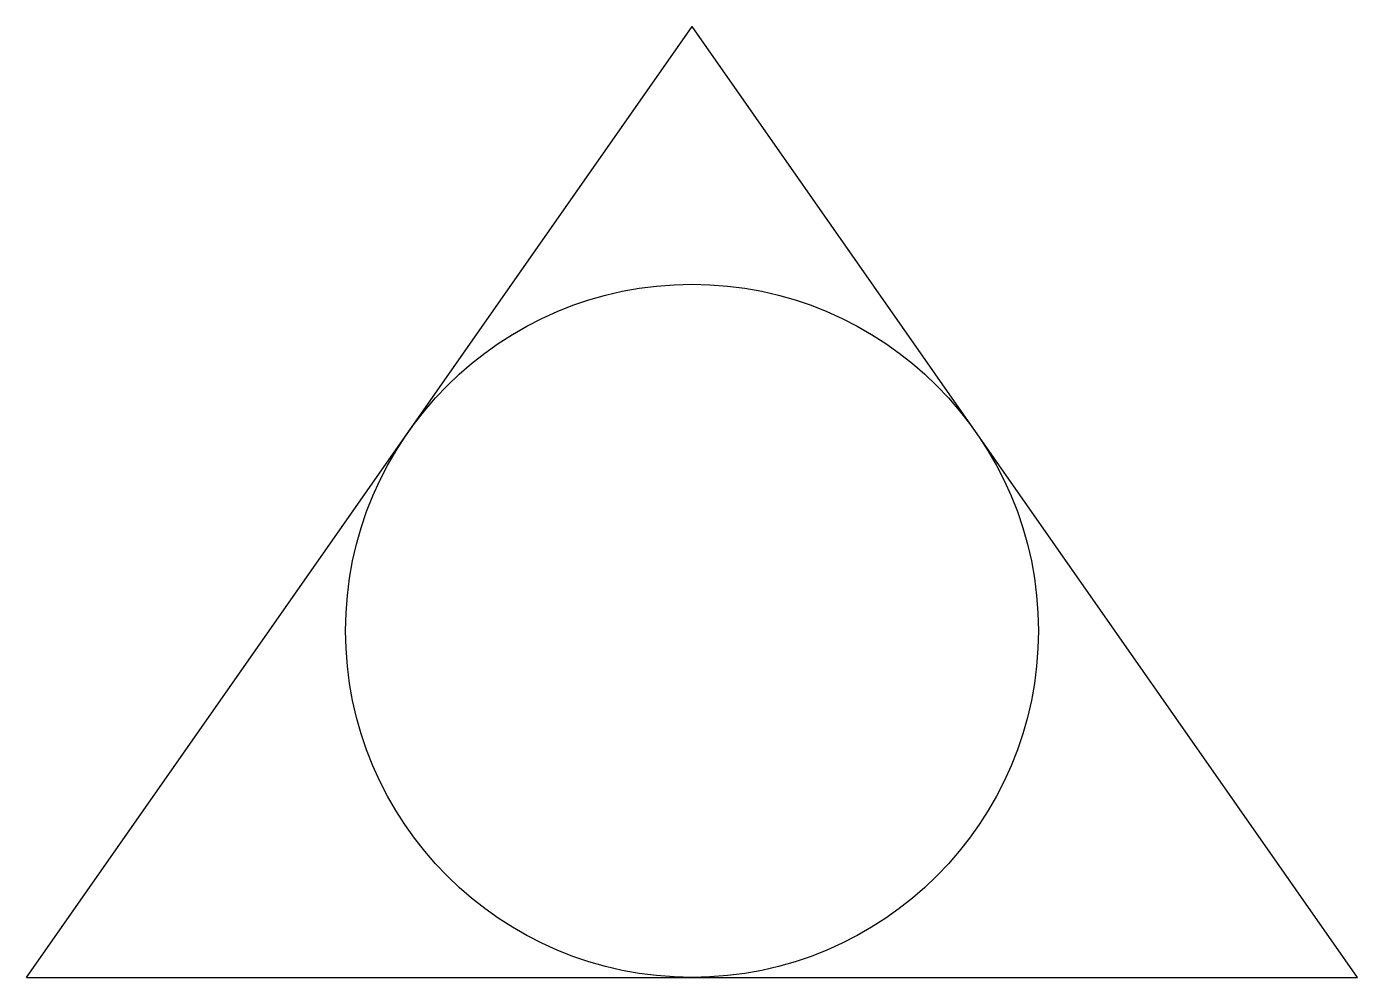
# Model space of a CAD drawing. Header units: millimetres. Extents: x 12.8 to 47.2, y 15.4 to 40.
import ezdxf

# ---------------------------------------------------------------- set-up
doc = ezdxf.new("R2010")
doc.units = ezdxf.units.MM
doc.layers.get('0').update_dxf_attribs({"lineweight": 25, "true_color": 0xffffff})

msp = doc.modelspace()

# ---------------------------------------------------------------- linework, layer by layer
for p, q in [((12.793, 15.425), (30, 40)), ((47.207, 15.425), (30, 40)), ((12.793, 15.425), (47.207, 15.425))]:
    msp.add_line(p, q)
msp.add_circle((30, 24.383), 8.958)

doc.saveas('drawing.dxf')
